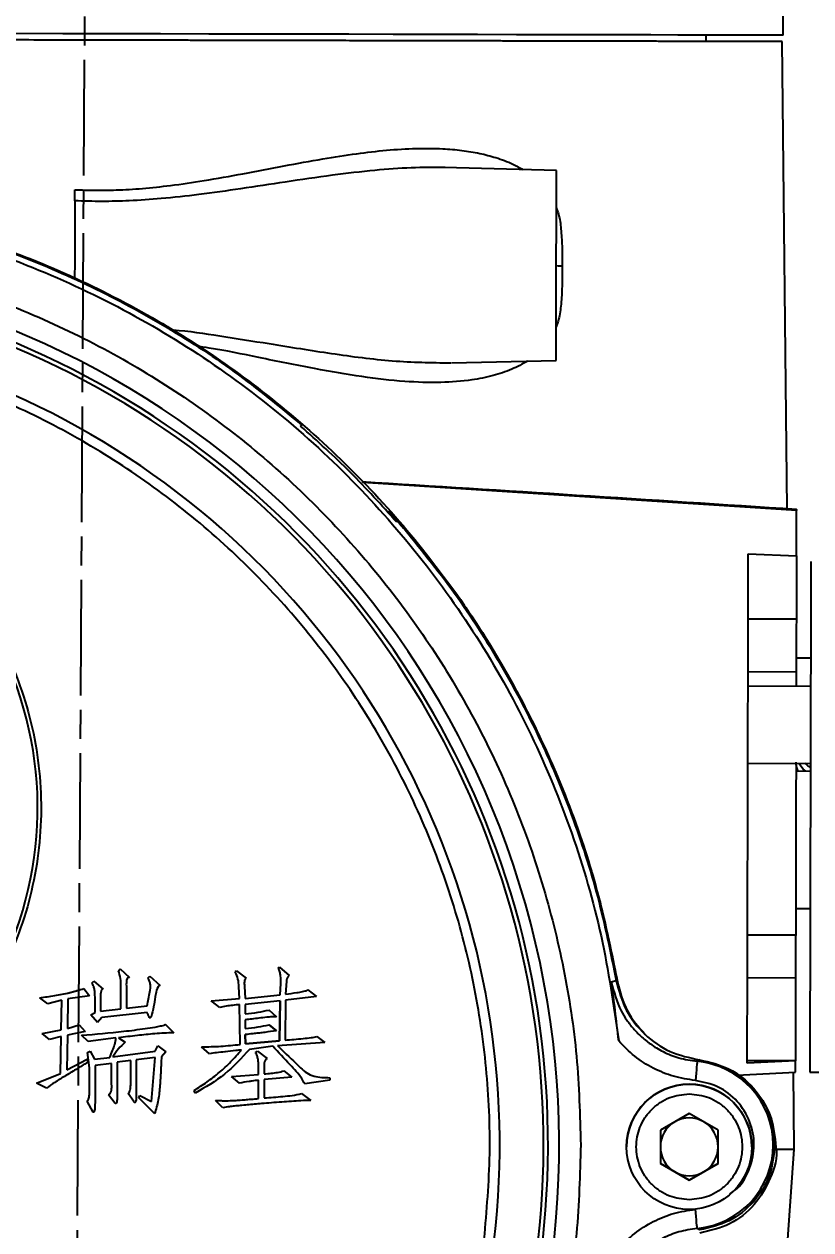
# Model space of a CAD drawing. Header units: millimetres. Extents: x 2003 to 4439, y 563 to 2285.
# Drawn here: x 2682.4 to 2764.1, y 2026.8 to 2152 of the extents above; entities that cross this region are included whole.
import ezdxf

# ---------------------------------------------------------------- set-up
doc = ezdxf.new("R2010")
doc.units = ezdxf.units.MM
doc.linetypes.add('AM_ISO08W050', pattern=[18, 12, -1.5, 3, -1.5])
doc.layers.add('AM_5', color=3, linetype='Continuous', lineweight=25)
doc.layers.add('AM_7', color=4, linetype='AM_ISO08W050', lineweight=25)
doc.styles.add('SLDTEXTSTYLE1', font='txt.shx', dxfattribs={"width": 0.7, "bigfont": 'gbcbig.shx'})
doc.dimstyles.new('SLDDIMSTYLE12$0', dxfattribs={"dimtxt": 12, "dimasz": 10, "dimexe": 0, "dimexo": 0.0625, "dimgap": 0.875, "dimtad": 1, "dimdec": 1, "dimlfac": 1.8, "dimrnd": 1e-09, "dimzin": 12, "dimdsep": 46, "dimtxsty": 'SLDTEXTSTYLE1', "dimcen": 0.09, "dimdle": 8.16, "dimclrd": 3, "dimclre": 3, "dimadec": 0, "dimazin": 3, "dimtfac": 1, "dimtdec": 1, "dimtofl": 0, "dimtmove": 0, "dimatfit": 3, "dimfxl": 0, "dimfrac": 2, "dimtolj": 1, "dimlwd": 5, "dimlwe": 5, "dimarcsym": 0})

# ---------------------------------------------------------------- blocks, each defined once
blk = doc.blocks.new('*D46')
at = {"layer": 'AM_5', "color": 3, "lineweight": 5, "transparency": 16777216}
blk.add_line((2702.75, 2233.99), (2886.64, 2233.99), dxfattribs=at)
at = {"layer": 'AM_5', "color": 3, "linetype": 'Continuous', "lineweight": 5, "transparency": 16777216}
for p, q in [((2886.64, 2223.99), (2886.64, 1945.25)), ((2749.82, 1935.25), (2886.64, 1935.25))]:
    blk.add_line(p, q, dxfattribs=at)
at = {"layer": 'AM_5', "color": 3, "transparency": 16777216}
for points in [[(2884.98, 2223.99), (2888.31, 2223.99), (2886.64, 2233.99)], [(2884.98, 1945.25), (2888.31, 1945.25), (2886.64, 1935.25)]]:
    blk.add_solid(points, dxfattribs=at)
at = {"layer": 'Defpoints', "color": 0, "transparency": 16777216}
for p in [(2702.69, 2233.99), (2749.76, 1935.25), (2886.64, 1935.25)]:
    blk.add_point(p, dxfattribs=at)
at = {"layer": 'AM_5', "color": 0, "transparency": 16777216, "insert": (2879.77, 2084.62), "char_height": 12, "attachment_point": 5, "rotation": 90, "style": 'SLDTEXTSTYLE1'}
blk.add_mtext('\\A1;350', dxfattribs=at)

msp = doc.modelspace()

# ---------------------------------------------------------------- linework, layer by layer
at = {"color": 7, "linetype": 'Continuous', "lineweight": 25}
for p, q in [((2761.216, 2150.884), (2761.221, 2152.884)), ((2753.215, 2150.242), (2753.216, 2150.901)), ((2761.646, 2101.707), (2761.115, 2150.225)), ((2737.686, 2136.825), (2726.024, 2137.155)), ((2726.801, 2116.864), (2737.644, 2117.125)), ((2711.113, 2110.312), (2711.224, 2110.424)), ((2762.611, 2101.533), (2717.562, 2104.431)), ((2720.282, 2101.548), (2721.212, 2100.421)), ((2721.219, 2100.429), (2721.108, 2100.317)), ((2757.601, 2097.058), (2762.601, 2096.832)), ((2762.601, 2096.832), (2762.587, 2090.256)), ((2762.587, 2090.256), (2757.587, 2090.267)), ((2764.078, 2086.218), (2762.578, 2086.222)), ((2762.575, 2084.762), (2757.575, 2084.773)), ((2762.575, 2084.762), (2762.572, 2083.285)), ((2764.072, 2083.282), (2757.472, 2083.296)), ((2757.455, 2075.296), (2764.055, 2075.282)), ((2764.053, 2074.458), (2762.553, 2074.462)), ((2762.523, 2060.222), (2764.023, 2060.218)), ((2757.517, 2057.486), (2762.517, 2057.476)), ((2692.204, 2053.758), (2692.396, 2053.949)), ((2692.204, 2053.758), (2692.396, 2053.949)), ((2692.204, 2053.758), (2692.204, 2053.758)), ((2692.396, 2053.949), (2693.353, 2053.056)), ((2692.396, 2053.949), (2692.396, 2053.949)), ((2692.396, 2053.949), (2693.353, 2053.056)), ((2695.268, 2052.992), (2695.46, 2053.183)), ((2695.268, 2052.992), (2695.46, 2053.183)), ((2695.46, 2053.183), (2696.545, 2052.226)), ((2695.46, 2053.183), (2695.46, 2053.183)), ((2695.46, 2053.183), (2696.545, 2052.226)), ((2704.331, 2053.63), (2704.459, 2053.758)), ((2704.331, 2053.63), (2704.459, 2053.758)), ((2704.331, 2053.63), (2704.331, 2053.63)), ((2704.459, 2053.758), (2705.48, 2052.992)), ((2704.459, 2053.758), (2704.459, 2053.758)), ((2704.459, 2053.758), (2705.48, 2052.992)), ((2708.799, 2054.013), (2708.927, 2054.141)), ((2708.799, 2054.013), (2708.927, 2054.141)), ((2708.799, 2054.013), (2708.799, 2054.013)), ((2708.927, 2054.141), (2709.948, 2053.247)), ((2708.927, 2054.141), (2708.927, 2054.141)), ((2708.927, 2054.141), (2709.948, 2053.247)), ((2709.948, 2053.247), (2709.948, 2053.247)), ((2688.63, 2051.907), (2689.205, 2051.141)), ((2688.63, 2051.907), (2688.63, 2051.907)), ((2688.63, 2051.907), (2689.205, 2051.141)), ((2689.46, 2052.481), (2689.651, 2052.673)), ((2689.46, 2052.481), (2689.651, 2052.673)), ((2689.46, 2052.481), (2689.46, 2052.481)), ((2689.651, 2052.673), (2690.609, 2051.843)), ((2689.651, 2052.673), (2689.651, 2052.673)), ((2689.651, 2052.673), (2690.609, 2051.843)), ((2692.46, 2049.801), (2692.46, 2052.098)), ((2693.034, 2052.034), (2693.034, 2049.864)), ((2693.353, 2053.056), (2693.353, 2053.056)), ((2695.268, 2052.992), (2695.268, 2052.992)), ((2696.545, 2052.226), (2696.545, 2052.226)), ((2704.778, 2050.886), (2704.714, 2052.098)), ((2705.289, 2052.162), (2705.352, 2050.886)), ((2705.289, 2052.162), (2705.289, 2052.162)), ((2705.289, 2052.162), (2705.352, 2050.886)), ((2705.48, 2052.992), (2705.48, 2052.992)), ((2708.99, 2051.268), (2709.054, 2052.417)), ((2708.99, 2051.268), (2709.054, 2052.417)), ((2709.054, 2052.417), (2709.054, 2052.417)), ((2709.629, 2052.226), (2709.565, 2051.332)), ((2743.89, 2052.702), (2743.373, 2052.583)), ((2744.014, 2052.59), (2744.014, 2052.59)), ((2762.507, 2053.001), (2757.507, 2053.011)), ((2762.507, 2053.001), (2762.489, 2044.399)), ((2684.865, 2050.311), (2684.035, 2050.949)), ((2684.035, 2050.949), (2684.035, 2050.949)), ((2686.333, 2050.694), (2684.865, 2050.311)), ((2686.269, 2047.63), (2686.333, 2050.694)), ((2686.269, 2047.63), (2686.333, 2050.694)), ((2686.971, 2050.822), (2686.907, 2047.758)), ((2689.205, 2051.141), (2686.971, 2050.822)), ((2689.205, 2051.141), (2689.205, 2051.141)), ((2689.779, 2049.418), (2689.779, 2051.013)), ((2690.354, 2050.694), (2690.354, 2049.545)), ((2690.609, 2051.843), (2690.609, 2051.843)), ((2701.842, 2050.63), (2704.778, 2050.886)), ((2705.352, 2050.886), (2708.99, 2051.268)), ((2705.352, 2050.886), (2708.99, 2051.268)), ((2705.352, 2050.886), (2705.352, 2050.886)), ((2708.99, 2051.268), (2708.99, 2051.268)), ((2709.565, 2050.694), (2709.501, 2046.545)), ((2712.756, 2051.077), (2709.565, 2050.694)), ((2711.863, 2051.779), (2712.756, 2051.077)), ((2711.863, 2051.779), (2711.863, 2051.779)), ((2711.863, 2051.779), (2712.756, 2051.077)), ((2712.756, 2051.077), (2712.756, 2051.077)), ((2689.332, 2049.162), (2689.779, 2049.418)), ((2689.332, 2049.162), (2689.779, 2049.418)), ((2689.779, 2049.418), (2689.779, 2049.418)), ((2690.354, 2049.545), (2692.46, 2049.801)), ((2690.354, 2049.545), (2692.46, 2049.801)), ((2690.354, 2049.545), (2690.354, 2049.545)), ((2695.204, 2049.418), (2690.481, 2048.907)), ((2692.46, 2049.801), (2692.46, 2049.801)), ((2693.034, 2049.864), (2695.204, 2050.12)), ((2693.034, 2049.864), (2695.204, 2050.12)), ((2693.034, 2049.864), (2693.034, 2049.864)), ((2695.204, 2050.12), (2695.204, 2050.12)), ((2702.736, 2049.928), (2701.842, 2050.63)), ((2701.842, 2050.63), (2701.842, 2050.63)), ((2704.842, 2046.099), (2704.778, 2050.247)), ((2708.99, 2050.63), (2705.352, 2050.247)), ((2705.352, 2050.247), (2705.352, 2049.29)), ((2707.842, 2049.673), (2708.607, 2048.971)), ((2707.842, 2049.673), (2707.842, 2049.673)), ((2708.607, 2048.971), (2707.842, 2049.673)), ((2708.927, 2046.482), (2708.99, 2050.63)), ((2708.99, 2050.63), (2708.927, 2046.482)), ((2686.907, 2047.758), (2688.12, 2048.141)), ((2688.12, 2048.141), (2688.758, 2047.439)), ((2688.12, 2048.141), (2688.12, 2048.141)), ((2688.12, 2048.141), (2688.758, 2047.439)), ((2690.034, 2048.396), (2689.332, 2049.162)), ((2689.332, 2049.162), (2689.332, 2049.162)), ((2690.481, 2048.907), (2690.034, 2048.396)), ((2697.055, 2048.205), (2697.949, 2047.311)), ((2697.055, 2048.205), (2697.055, 2048.205)), ((2697.055, 2048.205), (2697.949, 2047.311)), ((2705.352, 2048.652), (2705.352, 2047.758)), ((2707.842, 2048.141), (2708.607, 2047.503)), ((2707.842, 2048.141), (2707.842, 2048.141)), ((2708.607, 2047.503), (2707.842, 2048.141)), ((2708.607, 2048.971), (2708.607, 2048.971)), ((2684.29, 2047.248), (2686.269, 2047.63)), ((2685.056, 2046.609), (2684.29, 2047.248)), ((2684.29, 2047.248), (2684.29, 2047.248)), ((2686.269, 2046.928), (2685.056, 2046.609)), ((2686.205, 2043.099), (2686.269, 2046.928)), ((2686.205, 2043.099), (2686.269, 2046.928)), ((2686.269, 2047.63), (2686.269, 2047.63)), ((2686.907, 2047.056), (2686.843, 2043.482)), ((2688.758, 2047.439), (2686.907, 2047.056)), ((2689.077, 2046.418), (2688.375, 2047.056)), ((2688.375, 2047.056), (2688.375, 2047.056)), ((2688.758, 2047.439), (2688.758, 2047.439)), ((2697.949, 2047.311), (2697.949, 2047.311)), ((2705.352, 2047.12), (2705.416, 2046.162)), ((2705.416, 2046.162), (2705.352, 2047.12)), ((2708.607, 2047.503), (2708.607, 2047.503)), ((2712.82, 2046.928), (2713.65, 2046.29)), ((2712.82, 2046.928), (2712.82, 2046.928)), ((2712.82, 2046.928), (2713.65, 2046.29)), ((2691.949, 2046.801), (2689.077, 2046.418)), ((2692.204, 2046.801), (2692.907, 2046.354)), ((2692.204, 2046.801), (2692.907, 2046.354)), ((2692.907, 2046.354), (2692.907, 2046.354)), ((2696.034, 2045.397), (2696.289, 2045.971)), ((2696.034, 2045.397), (2696.289, 2045.971)), ((2696.289, 2045.971), (2697.119, 2045.333)), ((2696.289, 2045.971), (2696.289, 2045.971)), ((2696.289, 2045.971), (2697.119, 2045.333)), ((2701.651, 2045.141), (2700.821, 2045.843)), ((2700.821, 2045.843), (2700.821, 2045.843)), ((2705.416, 2046.162), (2708.927, 2046.482)), ((2708.927, 2046.482), (2705.416, 2046.162)), ((2705.416, 2046.162), (2705.416, 2046.162)), ((2708.225, 2045.907), (2705.799, 2045.588)), ((2713.65, 2046.29), (2708.735, 2045.971)), ((2708.927, 2046.482), (2708.927, 2046.482)), ((2713.65, 2046.29), (2713.65, 2046.29)), ((2686.843, 2043.482), (2688.949, 2044.567)), ((2686.843, 2043.482), (2688.949, 2044.567)), ((2688.949, 2044.567), (2689.013, 2044.248)), ((2688.949, 2044.567), (2688.949, 2044.567)), ((2688.949, 2044.567), (2689.013, 2044.248)), ((2689.013, 2045.269), (2689.269, 2045.397)), ((2689.013, 2045.269), (2689.269, 2045.397)), ((2689.205, 2043.673), (2689.013, 2045.269)), ((2689.013, 2045.269), (2689.013, 2045.269)), ((2689.269, 2045.397), (2689.715, 2044.567)), ((2689.269, 2045.397), (2689.269, 2045.397)), ((2689.269, 2045.397), (2689.715, 2044.567)), ((2689.715, 2044.567), (2691.311, 2044.758)), ((2689.715, 2044.567), (2691.311, 2044.758)), ((2689.715, 2044.567), (2689.715, 2044.567)), ((2691.311, 2044.758), (2691.311, 2044.758)), ((2691.63, 2044.822), (2696.034, 2045.397)), ((2691.63, 2044.822), (2696.034, 2045.397)), ((2693.481, 2044.439), (2692.077, 2044.248)), ((2693.481, 2041.886), (2693.481, 2044.439)), ((2696.034, 2044.758), (2694.055, 2044.503)), ((2694.055, 2044.503), (2694.055, 2040.865)), ((2695.651, 2040.163), (2696.034, 2044.758)), ((2696.034, 2045.397), (2696.034, 2045.397)), ((2697.119, 2045.333), (2696.672, 2044.822)), ((2697.119, 2045.333), (2697.119, 2045.333)), ((2706.437, 2045.269), (2706.629, 2045.397)), ((2706.437, 2045.269), (2706.629, 2045.397)), ((2706.437, 2045.269), (2706.437, 2045.269)), ((2706.629, 2045.397), (2707.65, 2044.631)), ((2706.629, 2045.397), (2706.629, 2045.397)), ((2706.629, 2045.397), (2707.65, 2044.631)), ((2707.65, 2044.631), (2707.65, 2044.631)), ((2752.541, 2044.5), (2752.29, 2044.351)), ((2762.489, 2044.399), (2757.488, 2044.157)), ((2762.489, 2044.399), (2757.489, 2044.409)), ((2763.989, 2044.381), (2763.986, 2043.218)), ((2689.013, 2044.248), (2689.013, 2044.248)), ((2689.205, 2041.12), (2689.205, 2043.673)), ((2691.502, 2044.12), (2689.779, 2043.929)), ((2689.779, 2043.929), (2689.779, 2040.163)), ((2691.502, 2041.95), (2691.502, 2044.12)), ((2692.077, 2044.248), (2692.077, 2040.865)), ((2706.757, 2042.971), (2706.757, 2043.801)), ((2707.331, 2043.609), (2707.331, 2043.035)), ((2707.331, 2043.609), (2707.331, 2043.609)), ((2709.373, 2043.354), (2710.203, 2042.716)), ((2709.373, 2043.354), (2709.373, 2043.354)), ((2709.373, 2043.354), (2710.203, 2042.716)), ((2756.406, 2042.916), (2762.486, 2043.222)), ((2762.375, 2035.222), (2762.287, 2043.212)), ((2763.986, 2043.218), (2765.409, 2043.215)), ((2683.716, 2042.078), (2686.205, 2043.099)), ((2684.737, 2041.567), (2683.716, 2042.078)), ((2683.716, 2042.078), (2683.716, 2042.078)), ((2686.205, 2043.099), (2686.205, 2043.099)), ((2703.948, 2042.78), (2706.757, 2042.971)), ((2704.778, 2042.078), (2703.948, 2042.78)), ((2703.948, 2042.78), (2703.948, 2042.78)), ((2706.757, 2042.971), (2706.757, 2042.971)), ((2706.757, 2040.482), (2706.757, 2042.397)), ((2710.203, 2042.716), (2707.331, 2042.461)), ((2707.331, 2042.461), (2707.331, 2040.546)), ((2710.203, 2042.716), (2710.203, 2042.716)), ((2714.16, 2042.397), (2711.543, 2042.014)), ((2714.16, 2042.652), (2714.16, 2042.397)), ((2714.16, 2042.652), (2714.16, 2042.652)), ((2689.205, 2041.12), (2689.205, 2041.12)), ((2691.885, 2039.971), (2691.183, 2040.865)), ((2691.183, 2040.865), (2691.183, 2040.865)), ((2693.8, 2040.163), (2693.226, 2040.993)), ((2693.226, 2040.993), (2693.226, 2040.993)), ((2694.311, 2040.546), (2694.438, 2040.801)), ((2694.311, 2040.546), (2694.438, 2040.801)), ((2694.438, 2040.801), (2695.651, 2040.163)), ((2694.438, 2040.801), (2694.438, 2040.801)), ((2694.438, 2040.801), (2695.651, 2040.163)), ((2700.183, 2041.056), (2700.055, 2041.312)), ((2700.055, 2041.312), (2700.055, 2041.312)), ((2711.224, 2040.993), (2712.182, 2040.291)), ((2711.224, 2040.993), (2711.224, 2040.993)), ((2711.224, 2040.993), (2712.182, 2040.291)), ((2689.588, 2039.078), (2688.949, 2040.227)), ((2688.949, 2040.227), (2688.949, 2040.227)), ((2695.97, 2038.886), (2694.311, 2040.546)), ((2694.311, 2040.546), (2694.311, 2040.546)), ((2695.651, 2040.163), (2695.651, 2040.163)), ((2703.055, 2039.525), (2702.289, 2040.291)), ((2702.289, 2040.291), (2702.289, 2040.291)), ((2706.757, 2040.482), (2706.757, 2040.482)), ((2712.182, 2040.291), (2712.182, 2040.291)), ((2751.469, 2038.933), (2748.469, 2037.201)), ((2754.469, 2037.201), (2751.469, 2038.933)), ((2748.469, 2037.201), (2748.469, 2033.737)), ((2754.469, 2033.737), (2754.469, 2037.201)), ((2744.969, 2035.476), (2744.969, 2035.476)), ((2757.969, 2035.462), (2757.969, 2035.462)), ((2758.445, 1980.707), (2762.375, 2035.222)), ((2760.47, 2035.44), (2760.47, 2035.441)), ((2748.469, 2033.737), (2751.469, 2032.005)), ((2749.969, 2032.871), (2748.469, 2033.737)), ((2751.469, 2032.005), (2754.469, 2033.737)), ((2754.469, 2033.737), (2752.969, 2032.871)), ((2751.469, 2032.005), (2749.969, 2032.871)), ((2752.969, 2032.871), (2751.469, 2032.005)), ((2751.469, 2032.005), (2751.469, 2032.005)), ((2752.541, 2026.849), (2752.29, 2026.998))]:
    msp.add_line(p, q, dxfattribs=at)
at = {"color": 7, "linetype": 'Continuous', "lineweight": 25, "flags": 128}
for points in [[(2761.216, 2150.884), (2761.041, 2150.884), (2760.517, 2150.885), (2759.645, 2150.887), (2758.431, 2150.89), (2756.88, 2150.893), (2754.999, 2150.897), (2752.797, 2150.902), (2750.286, 2150.907), (2747.476, 2150.913), (2744.382, 2150.919), (2741.017, 2150.927), (2737.398, 2150.934), (2733.543, 2150.943), (2729.469, 2150.951), (2725.197, 2150.96), (2720.745, 2150.97), (2716.137, 2150.98), (2711.392, 2150.99), (2706.535, 2151), (2701.589, 2151.011), (2696.576, 2151.022), (2691.521, 2151.032), (2686.448, 2151.043), (2681.381, 2151.054)], [(2764.1, 2096.246), (2764.095, 2094.032), (2764.09, 2091.574), (2764.084, 2088.901), (2764.078, 2086.044), (2764.071, 2083.036), (2764.065, 2079.914), (2764.058, 2076.713), (2764.051, 2073.471), (2764.044, 2070.226), (2764.037, 2067.016), (2764.03, 2063.879), (2764.024, 2060.851), (2764.018, 2057.969), (2764.012, 2055.265), (2764.007, 2052.771), (2764.002, 2050.518), (2763.998, 2048.53), (2763.994, 2046.832), (2763.991, 2045.444), (2763.989, 2044.381)], [(2763.563, 2074.46), (2763.286, 2074.69), (2762.835, 2075.285)], [(2752.29, 2044.351), (2752.286, 2044.307), (2752.275, 2044.19), (2752.258, 2044.004), (2752.234, 2043.756), (2752.206, 2043.455), (2752.173, 2043.114), (2752.139, 2042.744), (2752.102, 2042.36)], [(2760.395, 2035.227), (2760.605, 2035.226), (2761.586, 2035.224), (2762.177, 2035.223), (2762.375, 2035.222)], [(2752.29, 2026.998), (2752.286, 2027.042), (2752.275, 2027.159), (2752.258, 2027.345), (2752.234, 2027.593), (2752.206, 2027.893), (2752.173, 2028.235), (2752.139, 2028.604), (2752.102, 2028.989)]]:
    msp.add_lwpolyline(points, dxfattribs=at)
at = {"color": 7, "linetype": 'Continuous', "lineweight": 25}
msp.add_circle((2751.469, 2035.469), 6.5, dxfattribs=at)
for centre, radius, start, end in [((2646.47, 2035.674), 91.48, 295.79271, 180), ((2646.47, 2035.674), 90.341, 353.64897, 186.35103), ((2738.362, 2138.458), 11.51, 266.68387, 269.63147), ((2646.47, 2035.674), 89.875, 353.64897, 186.35103), ((2646.47, 2035.674), 85.319, 353.33017, 186.66983), ((2646.47, 2070.674), 37.354, 334.65071, 85.34929), ((2751.47, 2035.674), 8.715, 275.40246, 84.59754), ((2751.469, 2035.469), 6.5, 359.93876, 179.93876), ((2751.469, 2035.469), 3, 60, 120), ((2751.469, 2035.469), 3, 120, 180), ((2751.469, 2035.469), 3, 0, 60), ((2751.469, 2035.469), 3, 180, 240), ((2751.469, 2035.469), 3, 300, 0), ((2751.469, 2035.469), 3, 240, 300)]:
    msp.add_arc(centre, radius, start, end, dxfattribs=at)
for points in [[(2761.115, 2150.225), (2760.994, 2150.226), (2760.751, 2150.226), (2758.802, 2150.23), (2755.726, 2150.237), (2751.462, 2150.246), (2746.114, 2150.257), (2739.765, 2150.271), (2732.526, 2150.286), (2724.52, 2150.303), (2715.884, 2150.322), (2706.767, 2150.341), (2697.323, 2150.361), (2687.715, 2150.382), (2678.107, 2150.402), (2668.664, 2150.423), (2659.546, 2150.442), (2650.91, 2150.461), (2642.904, 2150.478), (2635.665, 2150.493), (2629.316, 2150.507), (2623.968, 2150.518), (2619.705, 2150.527), (2616.629, 2150.534), (2614.679, 2150.538), (2614.437, 2150.539), (2614.315, 2150.539)], [(2687.715, 2150.382), (2684.857, 2150.388), (2679.141, 2150.4), (2670.714, 2150.418), (2662.578, 2150.436), (2654.872, 2150.452), (2647.727, 2150.467), (2641.267, 2150.481), (2635.602, 2150.493), (2630.829, 2150.504), (2627.025, 2150.512), (2624.28, 2150.518), (2622.54, 2150.522), (2622.324, 2150.522), (2622.215, 2150.522)], [(2753.215, 2150.242), (2753.107, 2150.242), (2752.891, 2150.243), (2751.151, 2150.247), (2748.406, 2150.252), (2744.601, 2150.26), (2739.829, 2150.271), (2734.163, 2150.283), (2727.703, 2150.296), (2720.559, 2150.312), (2712.853, 2150.328), (2704.716, 2150.346), (2696.289, 2150.364), (2690.573, 2150.376), (2687.715, 2150.382)], [(2737.644, 2117.125), (2737.644, 2117.161), (2737.644, 2117.235), (2737.646, 2117.82), (2737.648, 2118.731), (2737.65, 2119.965), (2737.654, 2121.467), (2737.657, 2123.181), (2737.661, 2125.041), (2737.665, 2126.975), (2737.669, 2128.909), (2737.673, 2130.768), (2737.677, 2132.482), (2737.68, 2133.984), (2737.683, 2135.219), (2737.685, 2136.129), (2737.686, 2136.715), (2737.686, 2136.788), (2737.686, 2136.825)], [(2657.259, 2133.348), (2660.911, 2132.824), (2668.214, 2131.776), (2678.857, 2128.656), (2689.1, 2124.448), (2698.801, 2119.093), (2707.84, 2112.688), (2716.102, 2105.307), (2723.484, 2097.045), (2729.888, 2088.006), (2735.244, 2078.305), (2739.452, 2068.062), (2742.571, 2057.419), (2743.619, 2050.115), (2744.144, 2046.464)], [(2663.498, 2133.094), (2666.412, 2132.506), (2672.239, 2131.331), (2680.734, 2128.578), (2688.963, 2125.131), (2696.834, 2120.93), (2704.334, 2116.085), (2708.927, 2112.311), (2711.224, 2110.424)], [(2663.802, 2133.145), (2667.096, 2132.459), (2673.685, 2131.086), (2683.237, 2127.766), (2692.42, 2123.562), (2701.123, 2118.426), (2709.26, 2112.437), (2716.744, 2105.649), (2723.5, 2098.136), (2729.455, 2089.974), (2734.553, 2081.249), (2738.718, 2072.047), (2741.997, 2062.481), (2743.342, 2055.887), (2744.014, 2052.59)], [(2646.47, 2129.415), (2649.538, 2129.328), (2655.673, 2129.154), (2664.787, 2127.751), (2673.725, 2125.526), (2682.4, 2122.418), (2690.73, 2118.479), (2698.633, 2113.742), (2706.034, 2108.253), (2712.861, 2102.065), (2719.049, 2095.238), (2724.537, 2087.838), (2729.275, 2079.934), (2733.213, 2071.605), (2736.321, 2062.93), (2738.546, 2053.992), (2739.949, 2044.877), (2740.123, 2038.742), (2740.21, 2035.674)], [(2730.186, 2025.884), (2730.44, 2028.837), (2730.949, 2034.743), (2730.525, 2043.642), (2729.234, 2052.444), (2727.005, 2061.063), (2723.886, 2069.398), (2719.906, 2077.36), (2715.111, 2084.857), (2709.552, 2091.809), (2703.293, 2098.137), (2696.403, 2103.771), (2688.958, 2108.649), (2681.041, 2112.714), (2672.74, 2115.929), (2664.147, 2118.234), (2655.358, 2119.689), (2649.433, 2119.87), (2646.47, 2119.96)], [(2721.108, 2100.317), (2719.531, 2102.073), (2716.379, 2105.583), (2712.868, 2108.736), (2711.113, 2110.312)], [(2649.527, 2108.256), (2651.036, 2108.081), (2654.053, 2107.729), (2658.456, 2106.515), (2662.687, 2104.818), (2666.682, 2102.614), (2670.382, 2099.947), (2673.735, 2096.853), (2676.69, 2093.379), (2679.205, 2089.573), (2681.243, 2085.492), (2682.775, 2081.195), (2683.778, 2076.745), (2684.237, 2072.207), (2684.149, 2067.646), (2683.502, 2063.133), (2682.352, 2058.713), (2681.148, 2055.924), (2680.546, 2054.53)], [(2762.601, 2096.832), (2762.603, 2097.792), (2762.607, 2099.711), (2762.61, 2100.926), (2762.611, 2101.533)], [(2721.219, 2100.429), (2723.106, 2098.132), (2726.881, 2093.539), (2731.726, 2086.038), (2735.926, 2078.167), (2739.373, 2069.938), (2742.126, 2061.444), (2743.302, 2055.616), (2743.89, 2052.702)], [(2757.488, 2044.157), (2757.489, 2044.594), (2757.491, 2045.468), (2757.495, 2047.447), (2757.501, 2049.872), (2757.507, 2052.747), (2757.514, 2056.004), (2757.521, 2059.587), (2757.529, 2063.426), (2757.538, 2067.449), (2757.547, 2071.581), (2757.556, 2075.745), (2757.565, 2079.861), (2757.573, 2083.852), (2757.581, 2087.645), (2757.589, 2091.159), (2757.596, 2094.367), (2757.599, 2096.161), (2757.601, 2097.058)], [(2762.587, 2090.256), (2762.586, 2089.861), (2762.584, 2089.069), (2762.581, 2087.559), (2762.578, 2086.027), (2762.576, 2085.184), (2762.575, 2084.762)], [(2762.517, 2057.476), (2762.516, 2057.23), (2762.515, 2056.738), (2762.513, 2055.608), (2762.51, 2054.319), (2762.508, 2053.44), (2762.507, 2053.001)], [(2752.541, 2044.5), (2753.594, 2044.258), (2755.702, 2043.774), (2758.256, 2041.687), (2760.02, 2038.901), (2760.247, 2036.75), (2760.36, 2035.674)], [(2762.486, 2043.222), (2762.486, 2043.271), (2762.487, 2043.371), (2762.488, 2044.056), (2762.489, 2044.399)], [(2740.21, 2035.674), (2740.123, 2032.607), (2739.949, 2026.471), (2738.546, 2017.357), (2736.321, 2008.419), (2733.213, 1999.744), (2729.275, 1991.414), (2724.537, 1983.511), (2719.049, 1976.11), (2712.861, 1969.283), (2706.034, 1963.096), (2698.633, 1957.607), (2690.73, 1952.87), (2682.4, 1948.931), (2673.725, 1945.823), (2664.787, 1943.598), (2655.673, 1942.195), (2649.538, 1942.021), (2646.47, 1941.934)], [(2760.36, 2035.674), (2760.247, 2034.599), (2760.02, 2032.448), (2758.256, 2029.662), (2755.702, 2027.575), (2753.594, 2027.091), (2752.541, 2026.849)]]:
    msp.add_open_spline(points, degree=3, dxfattribs=at)
for points, knots in [([(2687.682, 2134.85), (2688.394, 2134.824), (2689.821, 2134.773), (2692.164, 2134.81), (2694.765, 2134.965), (2697.816, 2135.289), (2701.3, 2135.808), (2705.245, 2136.521), (2709.362, 2137.316), (2713.295, 2138.04), (2716.831, 2138.594), (2720.056, 2138.971), (2723.039, 2139.159), (2725.646, 2139.141), (2727.842, 2138.954), (2729.689, 2138.652), (2731.453, 2138.186), (2732.97, 2137.644), (2733.865, 2137.126), (2734.216, 2136.923)], [0, 0, 0, 0, 0.0418951, 0.0839955, 0.1379234, 0.1955958, 0.2656367, 0.3477316, 0.4366435, 0.52124, 0.5959668, 0.6633337, 0.7313197, 0.7939321, 0.8403474, 0.8842391, 0.9258123, 0.9708656, 1, 1, 1, 1]), ([(2726.134, 2137.152), (2724.966, 2137.157), (2722.568, 2137.167), (2718.66, 2136.864), (2714.295, 2136.352), (2709.641, 2135.665), (2705.017, 2134.95), (2700.721, 2134.341), (2696.855, 2133.914), (2693.489, 2133.687), (2690.499, 2133.607), (2688.617, 2133.663), (2687.68, 2133.69)], [0, 0, 0, 0, 0.0969739, 0.1990187, 0.3166093, 0.4457287, 0.5654054, 0.6760848, 0.7756823, 0.858994, 0.9297025, 1, 1, 1, 1]), ([(2687.68, 2133.69), (2687.68, 2133.867), (2687.681, 2134.223), (2687.682, 2134.64), (2687.682, 2134.85)], [0, 0, 0, 0, 0.4971187, 1, 1, 1, 1]), ([(2687.68, 2133.69), (2687.677, 2132.7), (2687.673, 2130.719), (2687.667, 2127.791), (2687.663, 2126.092), (2687.662, 2125.527)], [0, 0, 0, 0, 0.40033354, 0.80066709, 1, 1, 1, 1]), ([(2663.802, 2133.146), (2666.468, 2132.606), (2671.914, 2131.503), (2680.039, 2128.934), (2688.25, 2125.585), (2696.416, 2121.307), (2704.192, 2116.346), (2708.909, 2112.424), (2711.174, 2110.54)], [0, 0, 0, 0, 0.1535242, 0.3136607, 0.480409, 0.6537687, 0.8337391, 1, 1, 1, 1]), ([(2737.678, 2132.949), (2737.756, 2132.739), (2738.01, 2132.056), (2738.17, 2130.703), (2738.291, 2128.912), (2738.289, 2127.635), (2738.288, 2126.947)], [0, 0, 0, 0, 0.1149044, 0.3730702, 0.6626095, 1, 1, 1, 1]), ([(2738.288, 2126.947), (2738.288, 2126.231), (2738.288, 2124.902), (2738.178, 2123.041), (2738.016, 2121.605), (2737.743, 2120.871), (2737.652, 2120.625)], [0, 0, 0, 0, 0.3327022, 0.6174452, 0.8718539, 1, 1, 1, 1]), ([(2697.528, 2120.329), (2697.649, 2120.32), (2699.4, 2120.187), (2702.852, 2119.655), (2708.347, 2118.793), (2714.331, 2117.816), (2720.65, 2116.969), (2724.7, 2116.897), (2726.711, 2116.862)], [0, 0, 0, 0, 0.0118812, 0.1717149, 0.3437603, 0.5639817, 0.7835609, 1, 1, 1, 1]), ([(2734.713, 2117.054), (2734.168, 2116.755), (2733.019, 2116.124), (2731.064, 2115.496), (2728.616, 2114.999), (2725.562, 2114.772), (2721.755, 2114.899), (2717.379, 2115.409), (2712.332, 2116.296), (2707.04, 2117.359), (2702.95, 2118.223), (2700.766, 2118.542), (2700.326, 2118.606)], [0, 0, 0, 0, 0.05917422, 0.12456737, 0.1945037, 0.29319372, 0.40381634, 0.5308787, 0.66921315, 0.82787427, 0.96536839, 1, 1, 1, 1]), ([(2762.612, 2101.645), (2755, 2102.136), (2739.955, 2103.108), (2724.909, 2104.051), (2717.475, 2104.517)], [0, 0, 0, 0, 0.5059249, 1, 1, 1, 1]), ([(2762.611, 2101.636), (2762.611, 2101.638), (2762.611, 2101.643), (2762.611, 2101.574), (2762.611, 2101.533)], [0, 0, 0, 0, 0.41241456, 1, 1, 1, 1]), ([(2721.523, 2100.045), (2723.084, 2098.223), (2727.024, 2093.623), (2731.815, 2086.118), (2736.187, 2077.838), (2739.514, 2069.839), (2742.246, 2061.403), (2743.42, 2055.549), (2744.014, 2052.59)], [0, 0, 0, 0, 0.1352933, 0.3415257, 0.5005703, 0.6633309, 0.8298076, 1, 1, 1, 1]), ([(2762.554, 2075.117), (2762.554, 2074.694), (2762.55, 2072.965), (2762.543, 2069.858), (2762.535, 2066.04), (2762.528, 2062.581), (2762.521, 2059.591), (2762.518, 2058.181), (2762.517, 2057.476)], [0, 0, 0, 0, 0.0609827, 0.2487861, 0.4365896, 0.6243931, 0.8121965, 1, 1, 1, 1]), ([(2762.795, 2074.461), (2762.729, 2074.588), (2762.57, 2074.894), (2762.578, 2075.229), (2762.583, 2075.426)], [0, 0, 0, 0, 0.413162, 1, 1, 1, 1]), ([(2764.054, 2074.87), (2764.021, 2074.886), (2763.866, 2074.96), (2763.69, 2075.102), (2763.574, 2075.244), (2763.542, 2075.283)], [0, 0, 0, 0, 0.1638544, 0.7694326, 1, 1, 1, 1]), ([(2692.46, 2052.098), (2692.461, 2052.382), (2692.464, 2052.949), (2692.291, 2053.489), (2692.204, 2053.758)], [0, 0, 0, 0, 0.5013561, 1, 1, 1, 1]), ([(2704.714, 2052.098), (2704.698, 2052.366), (2704.666, 2052.901), (2704.443, 2053.387), (2704.331, 2053.63)], [0, 0, 0, 0, 0.5014294, 1, 1, 1, 1]), ([(2709.054, 2052.417), (2709.061, 2052.691), (2709.071, 2053.104), (2708.987, 2053.65), (2708.861, 2053.894), (2708.799, 2054.013)], [0, 0, 0, 0, 0.5004867, 0.75639585, 1, 1, 1, 1]), ([(2709.948, 2053.247), (2709.907, 2053.223), (2709.825, 2053.176), (2709.729, 2053.01), (2709.639, 2052.695), (2709.633, 2052.413), (2709.629, 2052.226)], [0, 0, 0, 0, 0.1246065, 0.249783, 0.4997551, 1, 1, 1, 1]), ([(2684.035, 2050.949), (2684.554, 2051.024), (2685.582, 2051.173), (2687.127, 2051.45), (2688.125, 2051.753), (2688.63, 2051.907)], [0, 0, 0, 0, 0.3347977, 0.6633059, 1, 1, 1, 1]), ([(2684.035, 2050.949), (2684.554, 2051.024), (2685.599, 2051.175), (2687.144, 2051.453), (2688.141, 2051.757), (2688.63, 2051.907)], [0, 0, 0, 0, 0.3346571, 0.6740832, 1, 1, 1, 1]), ([(2689.779, 2051.013), (2689.771, 2051.267), (2689.759, 2051.648), (2689.658, 2052.153), (2689.526, 2052.372), (2689.46, 2052.481)], [0, 0, 0, 0, 0.5005014, 0.7507427, 1, 1, 1, 1]), ([(2693.353, 2053.056), (2693.328, 2053.062), (2693.291, 2053.071), (2693.24, 2053.065), (2693.195, 2053.046), (2693.145, 2053.003), (2693.069, 2052.871), (2693.015, 2052.538), (2693.027, 2052.236), (2693.034, 2052.034)], [0, 0, 0, 0, 0.0628935, 0.0931861, 0.1255191, 0.1834586, 0.2508615, 0.5002621, 1, 1, 1, 1]), ([(2695.204, 2050.12), (2695.3, 2050.601), (2695.445, 2051.323), (2695.565, 2052.185), (2695.462, 2052.675), (2695.333, 2052.886), (2695.268, 2052.992)], [0, 0, 0, 0, 0.50040255, 0.75006068, 0.87501107, 1, 1, 1, 1]), ([(2696.545, 2052.226), (2696.522, 2052.227), (2696.489, 2052.228), (2696.446, 2052.215), (2696.388, 2052.181), (2696.181, 2051.924), (2696.123, 2051.58), (2696.012, 2050.969), (2695.901, 2050.266), (2695.771, 2049.493), (2695.624, 2049.046), (2695.566, 2048.935), (2695.536, 2048.902), (2695.51, 2048.883), (2695.484, 2048.874), (2695.463, 2048.873), (2695.442, 2048.878), (2695.419, 2048.894), (2695.345, 2048.978), (2695.274, 2049.161), (2695.227, 2049.332), (2695.204, 2049.418)], [0, 0, 0, 0, 0.0157069, 0.0230837, 0.0312977, 0.0625941, 0.2492457, 0.2645916, 0.4993189, 0.7493468, 0.8133445, 0.8286238, 0.8367404, 0.8440727, 0.8515363, 0.8553171, 0.8590269, 0.8660949, 0.8751688, 0.9374395, 1, 1, 1, 1]), ([(2705.48, 2052.992), (2705.462, 2052.986), (2705.426, 2052.973), (2705.368, 2052.922), (2705.309, 2052.802), (2705.266, 2052.539), (2705.28, 2052.313), (2705.289, 2052.162)], [0, 0, 0, 0, 0.0627384, 0.1251056, 0.2501602, 0.4999525, 1, 1, 1, 1]), ([(2744.144, 2046.464), (2744.024, 2047.532), (2743.782, 2049.678), (2743.51, 2051.612), (2743.373, 2052.583)], [0, 0, 0, 0, 0.4975573, 1, 1, 1, 1]), ([(2743.373, 2052.583), (2743.648, 2051.549), (2744.018, 2050.156), (2744.973, 2048.622), (2745.652, 2047.742), (2746.467, 2046.903), (2747.485, 2046.077), (2748.797, 2045.294), (2750.426, 2044.632), (2751.649, 2044.448), (2752.29, 2044.351)], [0, 0, 0, 0, 0.2442896, 0.3290361, 0.4144899, 0.500125, 0.5979924, 0.7157703, 0.8510724, 1, 1, 1, 1]), ([(2743.89, 2052.702), (2744.171, 2051.67), (2744.732, 2049.608), (2746.751, 2047.064), (2749.4, 2045.183), (2751.493, 2044.728), (2752.541, 2044.5)], [0, 0, 0, 0, 0.2500466, 0.4994486, 0.7493959, 1, 1, 1, 1]), ([(2744.014, 2052.59), (2744.282, 2051.551), (2744.81, 2049.505), (2746.211, 2047.923), (2746.9, 2047.145)], [0, 0, 0, 0, 0.507606, 1, 1, 1, 1]), ([(2690.609, 2051.843), (2690.593, 2051.843), (2690.567, 2051.844), (2690.528, 2051.838), (2690.495, 2051.818), (2690.439, 2051.76), (2690.378, 2051.592), (2690.334, 2051.225), (2690.346, 2050.906), (2690.354, 2050.694)], [0, 0, 0, 0, 0.0367103, 0.0625587, 0.0920687, 0.1257937, 0.2504477, 0.5001516, 1, 1, 1, 1]), ([(2709.565, 2051.332), (2709.954, 2051.38), (2710.539, 2051.452), (2711.217, 2051.563), (2711.535, 2051.639), (2711.676, 2051.681), (2711.747, 2051.703), (2711.807, 2051.731), (2711.844, 2051.763), (2711.863, 2051.779)], [0, 0, 0, 0, 0.49996, 0.749982, 0.8747254, 0.9164061, 0.9376784, 0.9687122, 1, 1, 1, 1]), ([(2704.778, 2050.247), (2704.535, 2050.219), (2704.07, 2050.165), (2703.383, 2050.088), (2702.951, 2049.981), (2702.736, 2049.928)], [0, 0, 0, 0, 0.3550758, 0.6787643, 1, 1, 1, 1]), ([(2705.352, 2049.29), (2705.808, 2049.334), (2706.645, 2049.414), (2707.467, 2049.592), (2707.842, 2049.673)], [0, 0, 0, 0, 0.5444227, 1, 1, 1, 1]), ([(2688.375, 2047.056), (2689.836, 2047.178), (2692.043, 2047.362), (2694.584, 2047.692), (2695.862, 2047.882), (2696.483, 2047.993), (2696.799, 2048.07), (2696.947, 2048.112), (2697.01, 2048.144), (2697.04, 2048.162), (2697.05, 2048.17), (2697.055, 2048.179), (2697.057, 2048.19), (2697.056, 2048.198), (2697.055, 2048.205)], [0, 0, 0, 0, 0.4998656, 0.7551837, 0.8732692, 0.9406533, 0.9702997, 0.9841887, 0.992842, 0.9943099, 0.9962149, 0.9970595, 0.9977627, 1, 1, 1, 1]), ([(2708.607, 2048.971), (2708.437, 2048.971), (2708.109, 2048.97), (2707.5, 2048.911), (2706.823, 2048.837), (2706.065, 2048.745), (2705.589, 2048.683), (2705.352, 2048.652)], [0, 0, 0, 0, 0.1565437, 0.3002265, 0.5598557, 0.7813484, 1, 1, 1, 1]), ([(2705.352, 2047.758), (2705.808, 2047.802), (2706.645, 2047.883), (2707.467, 2048.06), (2707.842, 2048.141)], [0, 0, 0, 0, 0.5444227, 1, 1, 1, 1]), ([(2697.949, 2047.311), (2697.293, 2047.287), (2696.03, 2047.239), (2694.118, 2047.024), (2692.86, 2046.877), (2692.204, 2046.801)], [0, 0, 0, 0, 0.3409036, 0.6569898, 1, 1, 1, 1]), ([(2708.607, 2047.503), (2708.21, 2047.455), (2707.709, 2047.394), (2707.179, 2047.33), (2707.038, 2047.313), (2706.997, 2047.308), (2706.892, 2047.295), (2706.616, 2047.264), (2706.073, 2047.202), (2705.624, 2047.151), (2705.352, 2047.12)], [0, 0, 0, 0, 0.3664455, 0.4623341, 0.4884448, 0.4960418, 0.4999998, 0.5858417, 0.75, 1, 1, 1, 1]), ([(2709.501, 2046.545), (2709.812, 2046.573), (2710.442, 2046.63), (2711.345, 2046.714), (2712.039, 2046.797), (2712.516, 2046.86), (2712.719, 2046.906), (2712.82, 2046.928)], [0, 0, 0, 0, 0.2800254, 0.5679935, 0.8139788, 0.90683, 1, 1, 1, 1]), ([(2691.311, 2044.758), (2691.41, 2044.996), (2691.594, 2045.437), (2691.848, 2046.11), (2691.915, 2046.566), (2691.949, 2046.801)], [0, 0, 0, 0, 0.3593322, 0.6691852, 1, 1, 1, 1]), ([(2691.311, 2044.758), (2691.41, 2044.996), (2691.594, 2045.438), (2691.848, 2046.111), (2691.915, 2046.566), (2691.949, 2046.801)], [0, 0, 0, 0, 0.3592859, 0.6694965, 1, 1, 1, 1]), ([(2692.907, 2046.354), (2692.662, 2046.126), (2692.171, 2045.67), (2691.811, 2045.105), (2691.63, 2044.822)], [0, 0, 0, 0, 0.4987936, 1, 1, 1, 1]), ([(2700.821, 2045.843), (2701.492, 2045.861), (2702.836, 2045.895), (2704.173, 2046.031), (2704.842, 2046.099)], [0, 0, 0, 0, 0.4998338, 1, 1, 1, 1]), ([(2700.821, 2045.843), (2701.492, 2045.861), (2702.836, 2045.895), (2704.173, 2046.031), (2704.842, 2046.099)], [0, 0, 0, 0, 0.4998338, 1, 1, 1, 1]), ([(2711.543, 2042.014), (2711.446, 2042.196), (2711.052, 2042.927), (2709.843, 2044.164), (2708.823, 2045.263), (2708.225, 2045.907)], [0, 0, 0, 0, 0.1204989, 0.4845828, 1, 1, 1, 1]), ([(2708.735, 2045.971), (2708.871, 2045.839), (2709.666, 2045.072), (2710.647, 2044.112), (2711.727, 2043.103), (2712.772, 2042.683), (2713.604, 2042.665), (2714.16, 2042.652)], [0, 0, 0, 0, 0.0858222, 0.500579, 0.6255537, 0.7499526, 1, 1, 1, 1]), ([(2708.735, 2045.971), (2708.871, 2045.839), (2709.666, 2045.072), (2710.647, 2044.112), (2711.727, 2043.103), (2712.772, 2042.683), (2713.604, 2042.665), (2714.16, 2042.652)], [0, 0, 0, 0, 0.08581345, 0.50057898, 0.62555372, 0.74995257, 1, 1, 1, 1]), ([(2752.102, 2042.36), (2751.342, 2042.475), (2749.828, 2042.704), (2747.699, 2043.59), (2745.742, 2044.81), (2744.677, 2045.911), (2744.144, 2046.464)], [0, 0, 0, 0, 0.2507669, 0.5000113, 0.749245, 1, 1, 1, 1]), ([(2696.672, 2044.822), (2696.653, 2044.323), (2696.613, 2043.324), (2696.516, 2041.829), (2696.385, 2040.33), (2696.108, 2039.367), (2695.97, 2038.886)], [0, 0, 0, 0, 0.2500778, 0.5001569, 0.7501575, 1, 1, 1, 1]), ([(2700.055, 2041.312), (2700.511, 2041.605), (2701.423, 2042.191), (2702.702, 2043.197), (2703.908, 2044.292), (2704.616, 2045.113), (2704.969, 2045.524)], [0, 0, 0, 0, 0.2500184, 0.50003, 0.7500152, 1, 1, 1, 1]), ([(2700.055, 2041.312), (2700.511, 2041.605), (2701.423, 2042.191), (2702.702, 2043.197), (2703.908, 2044.292), (2704.616, 2045.113), (2704.969, 2045.524)], [0, 0, 0, 0, 0.2500184, 0.50003, 0.75001524, 1, 1, 1, 1]), ([(2705.799, 2045.588), (2704.982, 2044.686), (2703.348, 2042.88), (2701.238, 2041.665), (2700.183, 2041.056)], [0, 0, 0, 0, 0.4997261, 1, 1, 1, 1]), ([(2704.969, 2045.524), (2704.778, 2045.504), (2704.225, 2045.445), (2703.654, 2045.381), (2702.984, 2045.309), (2702.431, 2045.247), (2701.896, 2045.175), (2701.651, 2045.141)], [0, 0, 0, 0, 0.1726098, 0.5000206, 0.5157116, 0.7774565, 1, 1, 1, 1]), ([(2706.757, 2043.801), (2706.748, 2044.055), (2706.735, 2044.435), (2706.624, 2044.936), (2706.5, 2045.158), (2706.437, 2045.269)], [0, 0, 0, 0, 0.5002034, 0.7503812, 1, 1, 1, 1]), ([(2707.65, 2044.631), (2707.609, 2044.606), (2707.527, 2044.558), (2707.417, 2044.401), (2707.308, 2044.084), (2707.322, 2043.8), (2707.331, 2043.609)], [0, 0, 0, 0, 0.1249641, 0.2504056, 0.5000303, 1, 1, 1, 1]), ([(2689.013, 2044.248), (2688.61, 2044.005), (2687.802, 2043.518), (2686.661, 2042.816), (2685.626, 2042.184), (2685.019, 2041.763), (2684.737, 2041.567)], [0, 0, 0, 0, 0.2795319, 0.5609173, 0.7961864, 1, 1, 1, 1]), ([(2707.331, 2043.035), (2707.579, 2043.063), (2708.048, 2043.116), (2708.735, 2043.189), (2709.162, 2043.299), (2709.373, 2043.354)], [0, 0, 0, 0, 0.3619719, 0.6841185, 1, 1, 1, 1]), ([(2752.605, 2044.378), (2753.69, 2044.12), (2755.821, 2043.614), (2758.357, 2041.502), (2760.123, 2038.712), (2760.352, 2036.544), (2760.47, 2035.431)], [0, 0, 0, 0, 0.2552275, 0.5011918, 0.7437843, 1, 1, 1, 1]), ([(2691.183, 2040.865), (2691.222, 2040.895), (2691.301, 2040.956), (2691.411, 2041.122), (2691.523, 2041.454), (2691.511, 2041.751), (2691.502, 2041.95)], [0, 0, 0, 0, 0.1251016, 0.2504868, 0.5002749, 1, 1, 1, 1]), ([(2693.226, 2040.993), (2693.275, 2041.055), (2693.374, 2041.181), (2693.463, 2041.491), (2693.474, 2041.728), (2693.481, 2041.886)], [0, 0, 0, 0, 0.24961275, 0.50039468, 1, 1, 1, 1]), ([(2706.757, 2042.397), (2706.528, 2042.364), (2706.233, 2042.323), (2705.902, 2042.275), (2705.469, 2042.212), (2705.106, 2042.142), (2704.778, 2042.078)], [0, 0, 0, 0, 0.3449558, 0.4462952, 0.5002092, 1, 1, 1, 1]), ([(2755.696, 2030.594), (2755.953, 2030.771), (2756.889, 2031.417), (2757.854, 2033.225), (2758.346, 2035.666), (2757.876, 2038.158), (2756.551, 2040.286), (2754.545, 2041.861), (2752.916, 2042.194), (2752.102, 2042.36)], [0, 0, 0, 0, 0.0591141, 0.2159284, 0.3727427, 0.5295571, 0.6863714, 0.8431857, 1, 1, 1, 1]), ([(2688.949, 2040.227), (2689.003, 2040.287), (2689.111, 2040.406), (2689.19, 2040.723), (2689.199, 2040.961), (2689.205, 2041.12)], [0, 0, 0, 0, 0.2488876, 0.4991838, 1, 1, 1, 1]), ([(2688.949, 2040.227), (2689.003, 2040.287), (2689.111, 2040.406), (2689.19, 2040.723), (2689.199, 2040.961), (2689.205, 2041.12)], [0, 0, 0, 0, 0.2488876, 0.4991838, 1, 1, 1, 1]), ([(2692.077, 2040.865), (2692.073, 2040.701), (2692.067, 2040.424), (2692.046, 2040.122), (2691.983, 2040), (2691.964, 2039.979), (2691.95, 2039.969), (2691.935, 2039.962), (2691.918, 2039.961), (2691.902, 2039.964), (2691.891, 2039.969), (2691.885, 2039.971)], [0, 0, 0, 0, 0.5027084, 0.8476925, 0.8958369, 0.9154027, 0.9327165, 0.9486901, 0.9644693, 0.9812397, 1, 1, 1, 1]), ([(2694.055, 2040.865), (2694.052, 2040.7), (2694.047, 2040.451), (2694.016, 2040.187), (2693.968, 2040.093), (2693.948, 2040.075), (2693.931, 2040.066), (2693.916, 2040.063), (2693.901, 2040.065), (2693.874, 2040.075), (2693.838, 2040.109), (2693.814, 2040.144), (2693.8, 2040.163)], [0, 0, 0, 0, 0.499283, 0.748654, 0.7826722, 0.8125834, 0.8273755, 0.8418742, 0.8564408, 0.8721286, 0.9284957, 1, 1, 1, 1]), ([(2707.331, 2040.546), (2707.657, 2040.571), (2708.309, 2040.621), (2709.286, 2040.709), (2710.264, 2040.794), (2710.904, 2040.926), (2711.224, 2040.993)], [0, 0, 0, 0, 0.2501141, 0.5002263, 0.7503325, 1, 1, 1, 1]), ([(2751.469, 2029.969), (2750.778, 2030.043), (2749.713, 2030.156), (2748.433, 2030.841), (2747.553, 2031.551), (2746.838, 2032.432), (2746.174, 2033.713), (2745.837, 2035.469), (2746.174, 2037.225), (2746.838, 2038.506), (2747.553, 2039.387), (2748.433, 2040.097), (2749.713, 2040.783), (2750.778, 2040.896), (2751.469, 2040.969)], [0, 0, 0, 0, 0.1197284, 0.1841803, 0.25, 0.3158197, 0.3802716, 0.5, 0.6197284, 0.6841803, 0.75, 0.8158197, 0.8802716, 1, 1, 1, 1]), ([(2751.469, 2040.969), (2752.161, 2040.896), (2753.226, 2040.783), (2754.506, 2040.097), (2755.386, 2039.387), (2756.101, 2038.506), (2756.765, 2037.225), (2757.102, 2035.469), (2756.765, 2033.713), (2756.101, 2032.432), (2755.386, 2031.551), (2754.506, 2030.841), (2753.226, 2030.156), (2752.161, 2030.043), (2751.469, 2029.969)], [0, 0, 0, 0, 0.1197284, 0.1841803, 0.25, 0.3158197, 0.3802716, 0.5, 0.6197284, 0.6841803, 0.75, 0.8158197, 0.8802716, 1, 1, 1, 1]), ([(2689.779, 2040.163), (2689.776, 2039.968), (2689.77, 2039.637), (2689.747, 2039.279), (2689.683, 2039.121), (2689.659, 2039.088), (2689.637, 2039.075), (2689.621, 2039.07), (2689.604, 2039.071), (2689.593, 2039.076), (2689.588, 2039.078)], [0, 0, 0, 0, 0.50339361, 0.85618593, 0.90552278, 0.94188844, 0.95666642, 0.97042817, 0.98446506, 1, 1, 1, 1]), ([(2702.289, 2040.291), (2702.721, 2040.274), (2703.716, 2040.237), (2705.206, 2040.35), (2706.261, 2040.44), (2706.757, 2040.482)], [0, 0, 0, 0, 0.289978, 0.6665707, 1, 1, 1, 1]), ([(2702.289, 2040.291), (2702.589, 2040.274), (2703.334, 2040.234), (2704.453, 2040.301), (2705.642, 2040.383), (2706.385, 2040.449), (2706.757, 2040.482)], [0, 0, 0, 0, 0.2013712, 0.4999053, 0.7499521, 1, 1, 1, 1]), ([(2712.182, 2040.291), (2711.84, 2040.281), (2711.167, 2040.263), (2710.16, 2040.194), (2709.136, 2040.123), (2708.106, 2040.044), (2707.157, 2039.964), (2706.315, 2039.896), (2705.577, 2039.83), (2704.883, 2039.764), (2704.275, 2039.701), (2703.67, 2039.641), (2703.281, 2039.567), (2703.055, 2039.525)], [0, 0, 0, 0, 0.111912, 0.2203794, 0.3303488, 0.4480332, 0.5586453, 0.6421864, 0.7244882, 0.8011937, 0.8704803, 0.9246662, 1, 1, 1, 1]), ([(2760.468, 2035.44), (2760.469, 2035.437), (2760.661, 2034.372), (2759.977, 2032.163), (2758.375, 2029.365), (2755.749, 2027.254), (2753.628, 2026.763), (2752.567, 2026.517)], [0, 0, 0, 0, 0.0007305, 0.2505479, 0.5003652, 0.7501826, 1, 1, 1, 1]), ([(2744.144, 2024.885), (2744.677, 2025.437), (2745.742, 2026.539), (2747.699, 2027.759), (2749.828, 2028.645), (2751.342, 2028.874), (2752.102, 2028.989)], [0, 0, 0, 0, 0.250755, 0.4999887, 0.7492331, 1, 1, 1, 1]), ([(2752.29, 2026.998), (2751.65, 2026.901), (2750.426, 2026.717), (2748.947, 2026.115), (2747.858, 2025.5), (2747.092, 2024.958), (2745.804, 2023.863), (2744.225, 2021.904), (2743.653, 2019.797), (2743.373, 2018.766)], [0, 0, 0, 0, 0.1490589, 0.284486, 0.365253, 0.4374072, 0.5004523, 0.7554674, 1, 1, 1, 1])]:
    msp.add_open_spline(points, degree=3, knots=knots, dxfattribs=at)
at = {"layer": 'AM_7'}
msp.add_line((2686.979, 1866.337), (2689.218, 2233.473), dxfattribs=at)

# ---------------------------------------------------------------- dimensions: what is measured, and where the dimension line sits
at = {"layer": 'AM_5'}
dim = msp.add_linear_dim(base=(2886.643, 1935.249), p1=(2702.688, 2233.99), p2=(2749.755, 1935.249), angle=90, text='350', dimstyle='SLDDIMSTYLE12$0', override={"dimlfac": 1, "dimpost": ''}, dxfattribs=at)
dim.commit()
dim.dimension.update_dxf_attribs({"geometry": '*D46', "text_midpoint": (2879.768, 2084.619)})

doc.saveas('drawing.dxf')
